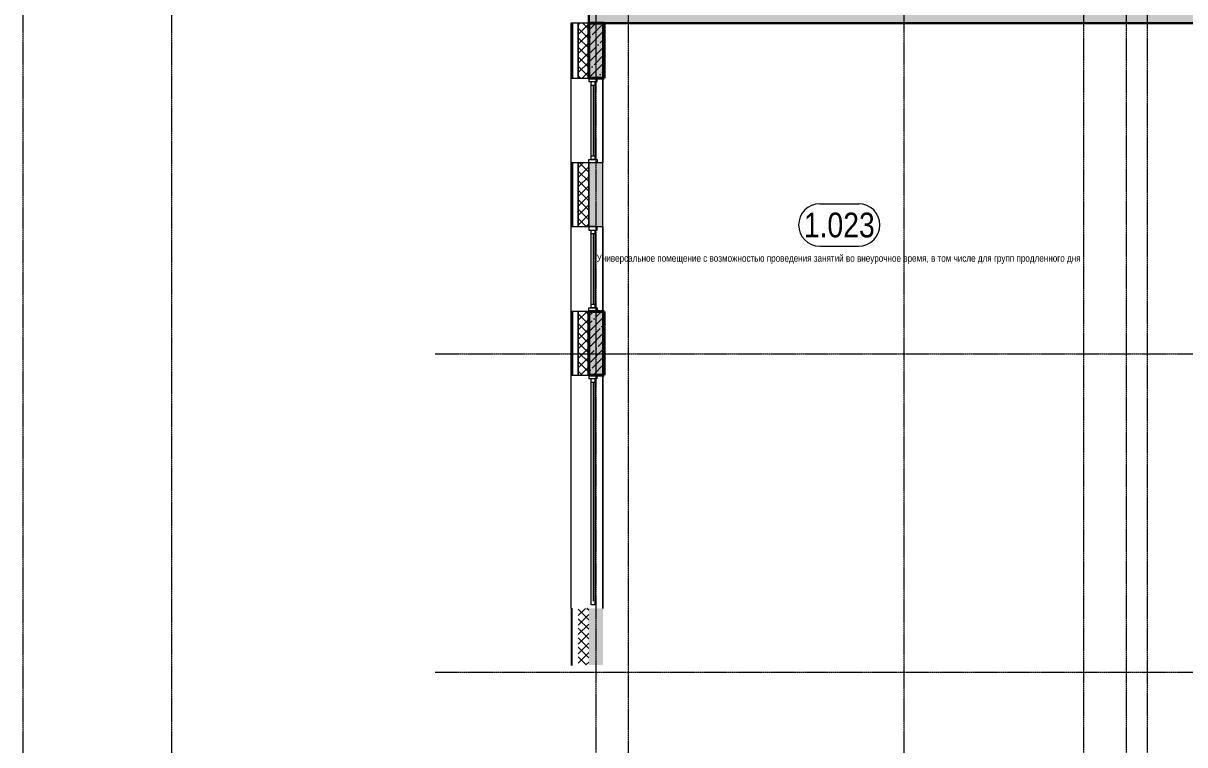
# Model space of a CAD drawing. Header units: millimetres. Extents: x -24360 to 609566, y -391049 to 148426.
# Drawn here: x 37500 to 53931, y 58071 to 68275 of the extents above; entities that cross this region are included whole.
import ezdxf
from ezdxf.enums import TextEntityAlignment as Align

# ---------------------------------------------------------------- set-up
doc = ezdxf.new("R2010")
doc.units = ezdxf.units.MM
doc.linetypes.add('CENTER2', pattern=[28.575, 19.05, -3.175, 3.175, -3.175])
doc.linetypes.add('HIDDEN2', pattern=[4.7625, 3.175, -1.5875])
doc.layers.get('Defpoints').update_dxf_attribs({"color": 140})
for name, color, linetype, lineweight in [('A-Wall_Материал_Газоблок_Контур', 250, 'Continuous', 0), ('АР_Area', 5, 'Continuous', 5), ('АР_Колонны', 70, 'Continuous', 30), ('АР_Окна', 4, 'Continuous', 5), ('АР_Стены ЖБ', 7, 'Continuous', 30), ('АР_Стены ПЕНОблок', 52, 'Continuous', 20), ('АР_Тонкая', 254, 'Continuous', 5), ('АР_Утеплитель', 31, 'Continuous', 0), ('АР_Штриховка', 8, 'Continuous', 0)]:
    doc.layers.add(name, color=color, linetype=linetype, lineweight=lineweight)
doc.layers.add('АР_Оси_РД_100', color=7, linetype='Continuous', lineweight=0, true_color=0x525252)
doc.layers.add('РД_Оси_100', color=7, linetype='Continuous', lineweight=0, true_color=0x525252)
doc.styles.add('style1', font='ARIALN.TTF')

# ---------------------------------------------------------------- blocks, each defined once
blk = doc.blocks.new('СОШ_2200_АР_ОСИ_М100_28.05.24')
at = {"layer": 'АР_Оси_РД_100', "linetype": 'CENTER2'}
for p, q in [((37500, -6155), (37500, 139938.679)), ((39600, -6155), (39600, 139938.679)), ((49960, -6155), (49960, 139938.679)), ((43327.994, 63600), (71363.995, 63600)), ((43327.994, 59100), (69455, 59100)), ((43327.994, 59100), (71363.995, 59100))]:
    blk.add_line(p, q, dxfattribs=at)
for points in [[(45530, 139938.679), (45600, 139538.679), (45600, -6163.457)], [(46060, -6163.105), (46060, 139538.679), (46130, 139938.679)], [(52500, 139938.679), (52500, -5755), (52358.276, -6155)], [(53100, 139938.679), (53100, -5755), (52949.266, -6155)], [(53400, 70753.904), (53400, -5755), (53550, -6155)]]:
    blk.add_lwpolyline(points, dxfattribs=at)
blk = doc.blocks.new('MOK-МаркаПом_овал_ареал')
for p, q in [((-2.75, 3), (2.75, 3)), ((-2.75, -3), (2.75, -3))]:
    blk.add_line(p, q)
for centre, radius, start, end in [((-2.75, 0), 3, 90, 270), ((2.75, 0), 3, 270, 90), ((-3.75, 0), 3.5, 0, 0.001)]:
    blk.add_arc(centre, radius, start, end)
at = {"color": 0, "style": 'style1'}
blk.add_attdef('АР-ПОМЕЩЕНИЕ:НОМЕР', text='', height=3.5, dxfattribs=at).set_placement((0, 0), align=Align.MIDDLE)

msp = doc.modelspace()

# ---------------------------------------------------------------- hatches: boundary and pattern name
at = {"layer": 'АР_Штриховка', "linetype": 'Continuous', "lineweight": 5, "true_color": 0x000000}
h = msp.add_hatch(dxfattribs=at)
h.set_pattern_fill('ANSI35', color=18, scale=25, style=0)
h.paths.add_polyline_path([(45500, 68525), (45500, 68275), (65800, 68275), (65800, 68525)], flags=0)
at = {"layer": 'АР_Штриховка', "linetype": 'Continuous', "lineweight": 0, "true_color": 0x000000}
h = msp.add_hatch(dxfattribs=at)
h.set_pattern_fill('_U', color=18, style=0, pattern_type=0)
h.set_pattern_definition([(2e-15, (7e-12, -3e-11), (-3e-16, 1), [])])
h.paths.add_polyline_path([(45245, 59200), (45270, 59200), (45270, 60000), (45245, 60000)], flags=0)
h.paths.add_polyline_path([(45245, 63300), (45270, 63300), (45270, 64200), (45245, 64200)], flags=0)
h.paths.add_polyline_path([(45245, 65400), (45270, 65400), (45270, 66300), (45245, 66300)], flags=0)
h.paths.add_polyline_path([(45245, 67500), (45270, 67500), (45270, 68275), (45245, 68275)], flags=0)
h = msp.add_hatch(dxfattribs=at)
h.set_pattern_fill('ANSI37', color=18, scale=30, angle=1e-14, style=0)
h.paths.add_polyline_path([(45350, 59200), (45500, 59200), (45500, 60000), (45350, 60000)], flags=0)
h.paths.add_polyline_path([(45350, 63300), (45500, 63300), (45500, 64200), (45350, 64200)], flags=0)
h.paths.add_polyline_path([(45350, 65400), (45500, 65400), (45500, 66300), (45350, 66300)], flags=0)
h.paths.add_polyline_path([(45350, 67500), (45500, 67500), (45500, 68275), (45350, 68275)], flags=0)
h = msp.add_hatch(dxfattribs=at)
h.set_pattern_fill('AR-CONC', color=18, angle=1e-14, style=0)
h.paths.add_polyline_path([(45500, 59200), (45700, 59200), (45700, 60000), (45500, 60000)], flags=0)
h.paths.add_polyline_path([(45500, 63300), (45700, 63300), (45700, 64200), (45500, 64200)], flags=0)
h.paths.add_polyline_path([(45500, 65400), (45700, 65400), (45700, 66300), (45500, 66300)], flags=0)
h.paths.add_polyline_path([(45500, 67500), (45700, 67500), (45700, 68275), (45500, 68275)], flags=0)
at = {"layer": 'АР_Штриховка', "linetype": 'Continuous', "lineweight": 5, "true_color": 0x000000}
h = msp.add_hatch(dxfattribs=at)
h.set_pattern_fill('ANSI35', color=18, scale=25, style=0)
h.paths.add_polyline_path([(45500, 67500), (45720, 67500), (45720, 68275), (45500, 68275)], flags=0)
h = msp.add_hatch(dxfattribs=at)
h.set_pattern_fill('ANSI35', color=18, scale=25, style=0)
h.paths.add_polyline_path([(45500, 63300), (45720, 63300), (45720, 64200), (45500, 64200)], flags=0)

# ---------------------------------------------------------------- linework, layer by layer
at = {"layer": 'A-Wall_Материал_Газоблок_Контур', "color": 18, "linetype": 'Continuous', "lineweight": 0, "true_color": 0x000000}
for p, q in [((45245, 67500), (45245, 66300)), ((45700, 66300), (45700, 67500)), ((45245, 65400), (45245, 64200)), ((45700, 64200), (45700, 65400)), ((45245, 63300), (45245, 60000)), ((45700, 60000), (45700, 63300))]:
    msp.add_line(p, q, dxfattribs=at)
at = {"layer": 'АР_Колонны', "color": 18, "linetype": 'HIDDEN2', "lineweight": 25, "true_color": 0x000000}
for p, q in [((45500, 68275), (45720, 68275)), ((45500, 67500), (45500, 68275)), ((45720, 68275), (45720, 67500)), ((45720, 67500), (45500, 67500)), ((45500, 64200), (45720, 64200)), ((45500, 63300), (45500, 64200)), ((45720, 64200), (45720, 63300)), ((45720, 63300), (45500, 63300))]:
    msp.add_line(p, q, dxfattribs=at)
at = {"layer": 'АР_Колонны', "color": 18, "linetype": 'Continuous', "lineweight": 30, "true_color": 0x000000}
for p, q in [((45720, 68275), (45500, 68275)), ((45500, 68275), (45500, 67500)), ((45720, 67500), (45720, 68275)), ((45500, 67500), (45720, 67500)), ((45720, 64200), (45500, 64200)), ((45500, 64200), (45500, 63300)), ((45720, 63300), (45720, 64200)), ((45500, 63300), (45720, 63300))]:
    msp.add_line(p, q, dxfattribs=at)
at = {"layer": 'АР_Окна', "color": 18, "linetype": 'Continuous', "lineweight": 5, "true_color": 0x000000}
for p, q in [((45245, 67500), (45245, 66300)), ((45535, 67400), (45585, 67400)), ((45560, 67400), (45560, 66400)), ((45700, 67500), (45700, 66300)), ((45535, 66400), (45585, 66400)), ((45245, 65400), (45245, 64200)), ((45700, 65400), (45700, 64200)), ((45535, 65300), (45585, 65300)), ((45560, 65300), (45560, 64300)), ((45535, 64300), (45585, 64300)), ((45245, 63300), (45245, 60000)), ((45700, 63300), (45700, 60000)), ((45535, 63200), (45585, 63200)), ((45560, 63200), (45560, 60100))]:
    msp.add_line(p, q, dxfattribs=at)
for points in [[(45620, 67450), (45620, 67500), (45500, 67500), (45500, 67450)], [(45535, 67450), (45585, 67450), (45585, 66350), (45535, 66350)], [(45620, 66350), (45620, 66300), (45500, 66300), (45500, 66350)], [(45620, 65350), (45620, 65400), (45500, 65400), (45500, 65350)], [(45535, 65350), (45585, 65350), (45585, 64250), (45535, 64250)], [(45620, 64250), (45620, 64200), (45500, 64200), (45500, 64250)], [(45620, 63250), (45620, 63300), (45500, 63300), (45500, 63250)], [(45535, 63250), (45585, 63250), (45585, 60050), (45535, 60050)]]:
    msp.add_lwpolyline(points, close=True, dxfattribs=at)
at = {"layer": 'АР_Стены ЖБ', "color": 18, "linetype": 'Continuous', "lineweight": 30, "true_color": 0x000000}
for p, q in [((45500, 68525), (45500, 68275)), ((45500, 68275), (65800, 68275))]:
    msp.add_line(p, q, dxfattribs=at)
at = {"layer": 'АР_Стены ЖБ', "color": 18, "linetype": 'Continuous', "lineweight": 40, "true_color": 0x000000}
for p, q in [((45720, 68275), (45500, 68275)), ((45500, 68275), (45500, 67500)), ((45720, 67500), (45720, 68275)), ((45500, 67500), (45720, 67500)), ((45720, 64200), (45500, 64200)), ((45500, 64200), (45500, 63300)), ((45720, 63300), (45720, 64200)), ((45500, 63300), (45720, 63300))]:
    msp.add_line(p, q, dxfattribs=at)
at = {"layer": 'АР_Стены ПЕНОблок', "color": 18, "linetype": 'Continuous', "lineweight": 20, "true_color": 0x000000}
for p, q in [((45700, 68275), (45500, 68275)), ((45500, 68275), (45500, 67500)), ((45700, 67500), (45700, 68275)), ((45500, 67500), (45700, 67500)), ((45700, 66300), (45500, 66300)), ((45500, 66300), (45500, 65400)), ((45700, 65400), (45700, 66300)), ((45500, 65400), (45700, 65400)), ((45700, 64200), (45500, 64200)), ((45500, 64200), (45500, 63300)), ((45700, 63300), (45700, 64200)), ((45500, 63300), (45700, 63300))]:
    msp.add_line(p, q, dxfattribs=at)
at = {"layer": 'АР_Тонкая', "color": 18, "linetype": 'Continuous', "lineweight": 5, "true_color": 0x000000}
for p, q in [((45270, 68275), (45245, 68275)), ((45245, 68275), (45245, 67500)), ((45350, 68275), (45270, 68275)), ((45270, 68275), (45270, 67500)), ((45270, 67500), (45270, 68275)), ((45350, 67500), (45350, 68275)), ((45245, 67500), (45270, 67500)), ((45270, 67500), (45350, 67500)), ((45270, 66300), (45245, 66300)), ((45245, 66300), (45245, 65400)), ((45350, 66300), (45270, 66300)), ((45270, 66300), (45270, 65400)), ((45270, 65400), (45270, 66300)), ((45350, 65400), (45350, 66300)), ((45245, 65400), (45270, 65400)), ((45270, 65400), (45350, 65400)), ((45270, 64200), (45245, 64200)), ((45245, 64200), (45245, 63300)), ((45350, 64200), (45270, 64200)), ((45270, 64200), (45270, 63300)), ((45270, 63300), (45270, 64200)), ((45350, 63300), (45350, 64200)), ((45245, 63300), (45270, 63300)), ((45270, 63300), (45350, 63300))]:
    msp.add_line(p, q, dxfattribs=at)
at = {"layer": 'АР_Утеплитель', "color": 18, "linetype": 'Continuous', "lineweight": 0, "true_color": 0x000000}
for p, q in [((45500, 68275), (45350, 68275)), ((45350, 68275), (45350, 67500)), ((45500, 67500), (45500, 68275)), ((45350, 67500), (45500, 67500)), ((45500, 66300), (45350, 66300)), ((45350, 66300), (45350, 65400)), ((45500, 65400), (45500, 66300)), ((45350, 65400), (45500, 65400)), ((45500, 64200), (45350, 64200)), ((45350, 64200), (45350, 63300)), ((45500, 63300), (45500, 64200)), ((45350, 63300), (45500, 63300))]:
    msp.add_line(p, q, dxfattribs=at)

# ---------------------------------------------------------------- block references
at = {"layer": 'АР_Area', "color": 18, "linetype": 'Continuous', "lineweight": 5, "true_color": 0x000000}
ref = msp.add_blockref('MOK-МаркаПом_овал_ареал', (49043.679, 65422.273), dxfattribs=dict(at, xscale=100, yscale=100, zscale=100))
ref.add_attrib('АР-ПОМЕЩЕНИЕ:НОМЕР', '1.023', dxfattribs={"layer": '0', "color": 0, "height": 350, "style": 'style1'}).set_placement((49043.679, 65422.273), align=Align.MIDDLE)
ref.add_attrib('АР-ПОМЕЩЕНИЕ:НАИМЕНОВАНИЕ', 'Универсальное помещение с возможностью проведения занятий во внеурочное время, в том числе для групп продленного дня', dxfattribs={"layer": 'Defpoints', "color": 2, "height": 100, "style": 'style1'}).set_placement((49034.264, 64940.88), align=Align.MIDDLE)
at = {"layer": 'РД_Оси_100'}
msp.add_blockref('СОШ_2200_АР_ОСИ_М100_28.05.24', (0, 0), dxfattribs=at)

doc.saveas('drawing.dxf')
